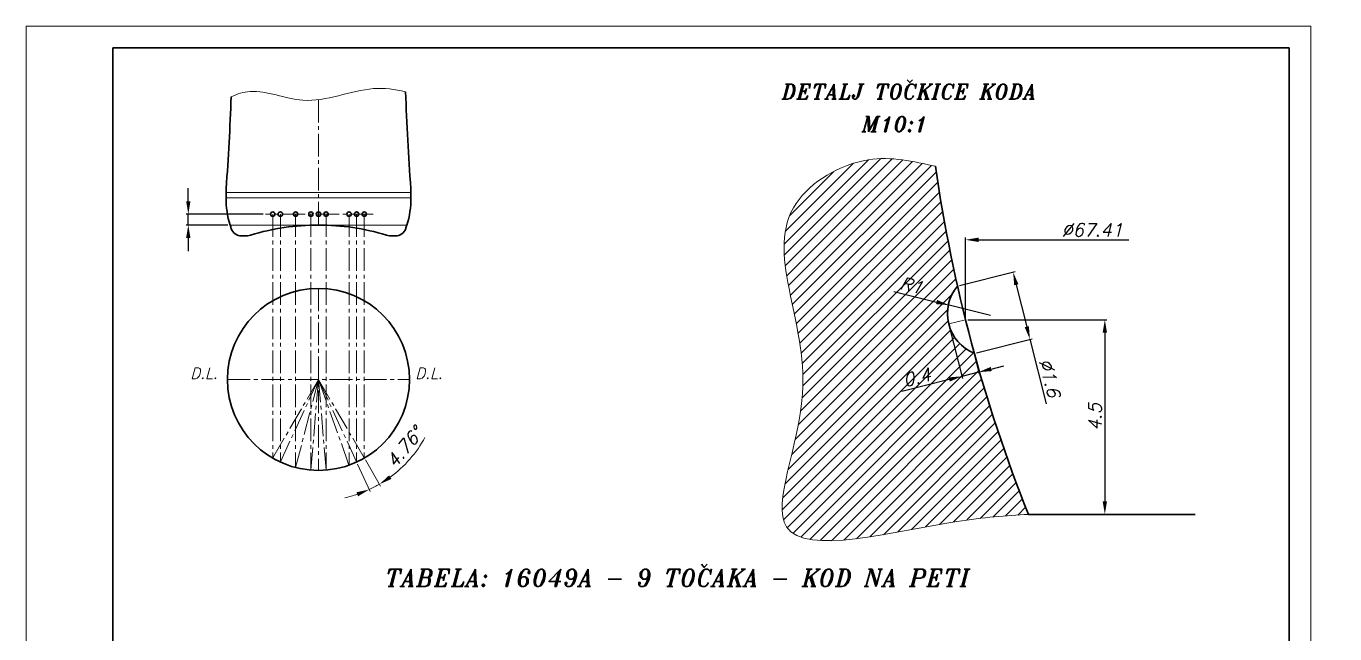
# Model space of a CAD drawing. Extents: x 62 to 616, y 19 to 439.
# Drawn here: x 62.2 to 364.8, y 298.5 to 439 of the extents above; entities that cross this region are included whole.
import ezdxf

# ---------------------------------------------------------------- set-up
doc = ezdxf.new("R2010")
doc.units = 0
doc.header["$LTSCALE"] = 7
doc.header["$MEASUREMENT"] = 0
doc.linetypes.add('CENTER2', pattern=[1.125, 0.75, -0.125, 0.125, -0.125])
doc.layers.get('0').update_dxf_attribs({"linetype": 'CONTINUOUS', "lineweight": 15})
for name, color, linetype, lineweight in [('1', 1, 'CENTER2', 15), ('3', 3, 'CONTINUOUS', 30), ('8', 252, 'CONTINUOUS', 15)]:
    doc.layers.add(name, color=color, linetype=linetype, lineweight=lineweight)
doc.styles.add('NEW', font='italict.shx', dxfattribs={"height": 3})
doc.dimstyles.get("Standard").update_dxf_attribs({"dimtxt": 3, "dimasz": 3, "dimexe": 0.5, "dimexo": 0.5, "dimgap": 0.8, "dimtad": 1, "dimdsep": 46, "dimtxsty": 'NEW', "dimcen": 0.09, "dimazin": 2, "dimtfac": 1, "dimtmove": 0, "dimatfit": 3, "dimfxl": 1, "dimtolj": 1, "dimtzin": 0, "dimarcsym": 0})

# ---------------------------------------------------------------- blocks, each defined once
blk = doc.blocks.new('*D4')
at = {"color": 0, "lineweight": -2, "transparency": 16777216}
for p, q in [((279.8815283072435, 371.0896773678224), (312.0847043575612, 371.0896773678224)), ((311.5847043575612, 368.0896773678224), (311.5847043575612, 329.0896773678224))]:
    blk.add_line(p, q, dxfattribs=at)
at = {"color": 0, "transparency": 16777216}
for points in [[(311.0847043575612, 368.0896773678224), (312.0847043575612, 368.0896773678224), (311.5847043575612, 371.0896773678224)], [(311.0847043575612, 329.0896773678224), (312.0847043575612, 329.0896773678224), (311.5847043575612, 326.0896773678224)]]:
    blk.add_solid(points, dxfattribs=at)
at = {"color": 0, "transparency": 16777216, "insert": (309.2847043575612, 348.5896773678224), "char_height": 3, "attachment_point": 5, "rotation": 90, "style": 'NEW'}
blk.add_mtext('\\A1;4.5', dxfattribs=at)
blk = doc.blocks.new('*D5')
at = {"color": 0, "lineweight": -2, "transparency": 16777216}
for p, q in [((278.0151013996357, 378.9942662292806), (290.874997271598, 382.208889138463)), ((291.1174550029455, 379.1771875950207), (293.54256199296, 369.4757002818826)), ((281.895272583659, 363.4718865282595), (294.7551684556213, 366.6865094374418)), ((294.2700940899644, 366.5652540879411), (298.0096742981679, 351.6052997041838))]:
    blk.add_line(p, q, dxfattribs=at)
at = {"color": 0, "transparency": 16777216}
for points in [[(291.6025293686024, 379.2984429445215), (290.6323806372886, 379.05593224552), (290.3899229059411, 382.0876337889622)], [(294.027636358617, 369.5969556313833), (293.0574876273031, 369.3544449323819), (294.2700940899644, 366.5652540879411)]]:
    blk.add_solid(points, dxfattribs=at)
at = {"color": 0, "transparency": 16777216, "insert": (298.8690987115529, 357.6513442776053), "char_height": 3, "attachment_point": 5, "rotation": 284.034771362528, "style": 'NEW'}
blk.add_mtext('\\A1;%%c1.6', dxfattribs=at)
blk = doc.blocks.new('*D6')
at = {"color": 0, "lineweight": -2, "transparency": 16777216}
for p, q in [((275.6221887314887, 369.6345602061594), (278.6519733943315, 357.5140980619596)), ((279.5027836567442, 370.6046030021655), (282.5325683195871, 358.4841408579657)), ((285.3217591640279, 359.6967473206271), (288.2322053579693, 360.4242794176316)), ((275.6202718508894, 357.2716403306121), (264.6437319194531, 354.527804993338)), ((282.4113129700864, 358.9692152236226), (278.5307180448308, 357.9991724276165))]:
    blk.add_line(p, q, dxfattribs=at)
at = {"color": 0, "transparency": 16777216}
for points in [[(285.2005038145271, 360.181821686284), (285.4430145135286, 359.2116729549701), (282.4113129700864, 358.9692152236226)], [(275.4990165013886, 357.7567146962689), (275.7415272003901, 356.7865659649551), (278.5307180448308, 357.9991724276165)]]:
    blk.add_solid(points, dxfattribs=at)
at = {"color": 0, "transparency": 16777216, "insert": (268.1190041804971, 357.7672986954946), "char_height": 3, "attachment_point": 5, "rotation": 14.034771362530257, "style": 'NEW'}
blk.add_mtext('\\A1;0.4', dxfattribs=at)
blk = doc.blocks.new('*D7')
at = {"color": 0, "lineweight": -2, "transparency": 16777216}
for p, q in [((279.3815283072435, 371.5896773678224), (279.3815283072435, 390.0676809125864)), ((282.3815283072435, 389.5676809125864), (317.0965431765011, 389.5676809125864))]:
    blk.add_line(p, q, dxfattribs=at)
at = {"color": 0, "transparency": 16777216}
blk.add_solid([(282.3815283072435, 390.0676809125864), (282.3815283072435, 389.0676809125864), (279.3815283072435, 389.5676809125864)], dxfattribs=at)
at = {"color": 0, "transparency": 16777216, "insert": (308.653686033644, 391.8676809125864), "char_height": 3, "attachment_point": 5, "style": 'NEW'}
blk.add_mtext('\\A1;%%c67.41', dxfattribs=at)
blk = doc.blocks.new('*D8')
at = {"color": 0, "lineweight": -2, "transparency": 16777216}
for p, q in [((99.69528641609884, 398.4979491953467), (99.69528641609884, 401.4979491953467)), ((117.0099054597768, 395.4979491953467), (99.19528641609884, 395.4979491953467)), ((99.69528641609884, 392.9779491953468), (99.69528641609884, 395.4979491953467)), ((108.8738316780092, 392.9779491953468), (99.19528641609884, 392.9779491953468)), ((99.69528641609884, 389.9779491953468), (99.69528641609884, 386.9779491953468))]:
    blk.add_line(p, q, dxfattribs=at)
at = {"color": 0, "transparency": 16777216}
for points in [[(99.19528641609884, 398.4979491953467), (100.1952864160988, 398.4979491953467), (99.69528641609884, 395.4979491953467)], [(99.19528641609884, 389.9779491953468), (100.1952864160988, 389.9779491953468), (99.69528641609884, 392.9779491953468)]]:
    blk.add_solid(points, dxfattribs=at)
blk = doc.blocks.new('*D9')
at = {"color": 0, "lineweight": -2, "transparency": 16777216}
for p, q in [((262.8188977551403, 377.6507287945994), (272.6861089890834, 375.1817003118919)), ((285.1710026912109, 372.0576607607684), (275.5963819653869, 374.4534756189585))]:
    blk.add_line(p, q, dxfattribs=at)
at = {"color": 0, "transparency": 16777216}
blk.add_solid([(272.8074797712389, 375.6667458079425), (272.5647382069278, 374.6966548158413), (275.5963819653869, 374.4534756189585)], dxfattribs=at)
at = {"color": 0, "transparency": 16777216, "insert": (266.8556724818757, 379.011536181545), "char_height": 3, "attachment_point": 5, "rotation": 345.9515936132448, "style": 'NEW'}
blk.add_mtext('\\A1;R1', dxfattribs=at)

msp = doc.modelspace()

# ---------------------------------------------------------------- hatches: boundary and pattern name
at = {"layer": '8'}
h = msp.add_hatch(dxfattribs=at)
h.set_pattern_fill('ANSI31', color=256, scale=15)
h.set_pattern_definition([(45, (0, 0), (-1.325825214724776, 1.325825214724777), [])])
edge = h.paths.add_edge_path()
edge.add_arc((285.073498274531, 372.5125144760991), 9.8671106641331, 139.8631170548317, 248.2064256702208, ccw=False)
edge.add_arc((619.4186586327405, 456.0896773678209), 350.4999999999984, 188.1241589883901, 192.7269081847551, ccw=False)
edge.add_spline(control_points=[(272.4362211989133, 406.5574846798426), (267.3237012966733, 407.717493706224), (255.7855848474745, 410.3354432662139), (228.2189342539772, 393.6722350917558), (249.9569770402207, 360.4697143578456), (226.4575219597072, 311.8480732877666), (271.2968401213697, 324.610190940375), (288.7445836001746, 325.7512884013709), (293.9186586327427, 326.0896773678201)], knot_values=[0, 0, 0, 0, 15.54587013550083, 35.08447171989327, 79.13316725532125, 110.0969950561644, 149.4937727862346, 166.1018378410872, 166.1018378410872, 166.1018378410872, 166.1018378410872], degree=3, periodic=0)
edge.add_arc((619.4186586327405, 456.0896773678213), 350.4999999999982, 195.3426345402971, 201.7710541093178, ccw=False)
h.paths.add_polyline_path([(262.8795393829608, 377.6870962659889), (269.7394685413904, 375.970566632646), (270.8318055807906, 380.3359760971011), (263.971876422361, 382.0525057304441)], flags=24)
h.paths.add_polyline_path([(264.6801138210687, 354.5884379648538), (272.6491926854321, 356.5804901352233), (271.5578945399254, 360.9461594261354), (263.5888156755619, 358.954107255766)], flags=24)

# ---------------------------------------------------------------- linework, layer by layer
for p, q in [((62.21581011634623, 438.9575609409422), (62.21581011634623, 18.95756094094224)), ((359.2158101163462, 438.9575609409422), (62.21581011634623, 438.9575609409422)), ((359.2158101163462, 18.95756094094224), (359.2158101163462, 438.9575609409422)), ((138.8248625163326, 337.7226972132978), (141.7519718521362, 331.3825265980935)), ((140.6307786839972, 338.6623961488829), (144.1433098869615, 332.6268467089519))]:
    msp.add_line(p, q)
for start, end in [(306.3345162219272, 331.4694631027224), (294.7816719430294, 300.1982807166778), (282.5092009325306, 288.64543643778)]:
    msp.add_arc((129.7952816780092, 357.2809290833873), 28.02524655827423, start, end)
msp.add_open_spline([(109.6098479077642, 422.657942061469), (111.0417428010444, 423.2857466876626), (116.3290986353855, 424.9137089886081), (127.6343959618245, 419.4403005986457), (139.5985684356346, 425.369694488966), (147.4738073537125, 424.3749359608565), (149.940314835648, 423.8006376864935)], degree=3, knots=[8.983172859077092, 8.983172859077092, 8.983172859077092, 8.983172859077092, 16.39338327201558, 36.00412539220769, 62.32618214977148, 74.34488790985651, 74.34488790985651, 74.34488790985651, 74.34488790985651])
msp.add_spline([(272.4362211989133, 406.5574846798426), (256.9644008675876, 408.0730221769157), (240.2289287119091, 397.9893262473404), (241.7055878919267, 353.9653889400197), (238.013939941883, 323.2224162878313), (277.3915209733099, 324.4521348027634), (293.9186586327427, 326.0896773678201)], degree=3)
for points in [[(146.6744667483466, 334.2865247335334), (146.1259341900992, 335.1226539296165), (143.8918128809735, 333.0589916568329)], [(138.5702725112038, 331.1911052982753), (138.9402390586085, 330.2620602219731), (141.5423910138128, 331.8364824023384)]]:
    msp.add_solid(points)
at = {"layer": '1'}
for p, q in [((129.7952816780092, 421.9732320793733), (129.7952816780092, 392.9779491953468)), ((142.4448768391312, 395.4979491953468), (117.5099054597768, 395.4979491953467)), ((119.2112816780093, 395.4979491953468), (119.2112816780093, 339.0945410967639)), ((120.9752816780093, 395.4979491953468), (120.9752816780093, 338.1766530175428)), ((124.5032816780093, 395.4979491953468), (124.5032816780093, 336.9152594405791)), ((128.0312816780093, 395.4979491953468), (128.0312816780093, 336.312999571869)), ((131.5592816780092, 395.4979491953468), (131.5592816780092, 336.312999571869)), ((136.8512816780092, 395.4979491953468), (136.8512816780092, 337.4572405265117)), ((138.6152816780092, 395.4979491953468), (138.6152816780092, 338.1766530175428)), ((140.3792816780092, 395.4979491953468), (140.3792816780092, 339.0945410967639)), ((129.7952816780093, 378.3229290833873), (129.7952816780093, 336.2389290833873)), ((279.3815283072435, 371.0896773678224), (275.500933381988, 370.1196345718163)), ((108.7532816780093, 357.2809290833873), (150.8372816780093, 357.2809290833873)), ((129.7952816780093, 357.2809290833873), (119.2112816780093, 339.0945410967639)), ((129.7952816780093, 357.2809290833873), (120.9752816780093, 338.1766530175428)), ((129.7952816780093, 357.2809290833873), (124.5032816780093, 336.9152594405791)), ((129.7952816780093, 357.2809290833873), (128.0312816780093, 336.312999571869)), ((129.7952816780093, 357.2809290833873), (140.3792816780092, 339.0945410967639)), ((129.7952816780093, 357.2809290833873), (138.6152816780092, 338.1766530175428)), ((129.7952816780093, 357.2809290833873), (136.8512816780092, 337.4572405265117)), ((129.7952816780093, 357.2809290833873), (131.5592816780092, 336.312999571869))]:
    msp.add_line(p, q, dxfattribs=at)
at = {"layer": '3'}
for p, q in [((82.21581011634623, 433.9575609409422), (82.21581011634623, 23.95756094094224)), ((354.2158101163462, 433.9575609409422), (82.21581011634623, 433.9575609409423)), ((354.2158101163462, 23.95756094094224), (354.2158101163462, 433.9575609409422)), ((108.4225316780092, 400.5379491953468), (108.4225316780092, 399.2779491953468)), ((151.1680316780092, 400.5379491953468), (151.1680316780092, 399.2779491953468)), ((109.3738316780092, 392.9779491953468), (109.3423316780092, 392.9779491953468)), ((112.0187091189695, 390.4579491953468), (112.6487091189695, 390.4579491953468)), ((147.5718542370489, 390.4579491953468), (146.9418542370489, 390.4579491953468)), ((150.2167316780091, 392.9779491953468), (150.2482316780091, 392.9779491953468)), ((332.4521752359481, 326.0896773678223), (293.9186586327418, 326.0896773678224))]:
    msp.add_line(p, q, dxfattribs=at)
for centre, radius in [((119.2112816780093, 395.4979491953468), 0.504), ((120.9752816780093, 395.4979491953468), 0.504), ((124.5032816780093, 395.4979491953468), 0.504), ((128.0312816780093, 395.4979491953468), 0.504), ((129.7952816780092, 395.4979491953468), 0.504), ((131.5592816780092, 395.4979491953468), 0.504), ((136.8512816780092, 395.4979491953468), 0.504), ((138.6152816780092, 395.4979491953468), 0.504), ((140.3792816780092, 395.4979491953468), 0.504), ((129.7952816780093, 357.2809290833873), 21.042)]:
    msp.add_circle(centre, radius, dxfattribs=at)
for centre, radius, start, end in [((737.6665316780097, 444.0079491953468), 588.0735000000006, 181.9691783899499, 184.1500527228346), ((-478.0759683219914, 444.0079491953468), 588.0735000000006, 355.8499472771654, 357.9194196265516), ((619.4186586327405, 456.0896773678215), 350.4999999999984, 188.1241589883902, 201.7710541093174), ((121.0225316780092, 400.5379491953468), 12.6, 175.8499472771654, 180), ((138.5680316780091, 400.5379491953468), 12.6, 0, 4.150052722834614), ((130.4577741437621, 399.2779491953468), 22.03524246575289, 180, 196.6129903693611), ((129.1327892122563, 399.2779491953468), 22.03524246575289, 343.3870096306389, 0), ((130.5046740653822, 399.2779491953468), 22.05, 196.6015495990199, 198.8190633689874), ((112.0187091189695, 392.9779491953468), 2.52, 198.8190633689874, 270), ((112.6487091189695, 395.4979491953468), 5.04, 270, 286.7216013309149), ((129.7952816780092, 338.423633615503), 54.55431557984375, 90, 106.7216013309149), ((129.7952816780092, 338.423633615503), 54.55431557984375, 73.27839866908508, 90), ((146.9418542370489, 395.4979491953468), 5.04, 253.2783986690851, 270), ((147.5718542370489, 392.9779491953468), 2.52, 270, 341.1809366310125), ((129.0858892906361, 399.2779491953468), 22.05, 341.1809366310125, 343.3984504009802), ((285.0734982745298, 372.5125144760996), 9.86711066413308, 139.8631170548281, 248.2064256702276)]:
    msp.add_arc(centre, radius, start, end, dxfattribs=at)
at = {"layer": '8'}
for p, q in [((129.7952816780092, 400.5379491953468), (108.4225316780092, 400.5379491953468)), ((129.7952816780092, 400.5379491953468), (151.1680316780092, 400.5379491953468)), ((129.7952816780092, 399.2779491953468), (108.4225316780092, 399.2779491953468)), ((129.7952816780092, 399.2779491953468), (151.1680316780092, 399.2779491953468)), ((109.3738316780092, 392.9779491953468), (129.7952816780093, 392.9779491953468)), ((150.2167316780094, 392.9779491953468), (129.7952816780093, 392.9779491953468))]:
    msp.add_line(p, q, dxfattribs=at)

# ---------------------------------------------------------------- texts
at = {"style": 'NEW'}
for s, height, p in [('DETALJ TOČKICE KODA', 3.5, (236.8908158530649, 422.0634066300224)), ('M10:1', 3.5, (255.4234094680255, 414.5612357711209)), ('D.L.', 2.52, (100.1861463619937, 357.447878430089)), ('D.L.', 2.52, (152.203662303054, 357.447878430089)), ('TABELA: 16049A - 9 TOČAKA - KOD NA PETI', 4, (145.189532527525, 309.3983034720532))]:
    msp.add_text(s, height=height, dxfattribs=at).set_placement(p)
msp.add_text('4.76°', height=3, rotation=50.09213255709094, dxfattribs=at).set_placement((147.455550466641, 336.578350075761))

# ---------------------------------------------------------------- dimensions: what is measured, and where the dimension line sits
dim = msp.add_linear_dim(base=(99.69528641609884, 395.4979491953467), p1=(109.3738316780092, 392.9779491953468), p2=(117.5099054597768, 395.4979491953467), angle=90, text=' ', dimstyle='Standard')
dim.commit()
dim.dimension.update_dxf_attribs({"geometry": '*D8', "text_midpoint": (99.69528641609878, 394.2379491953467)})
dim = msp.add_linear_dim(base=(616.4186586327423, 389.5676809125864), p1=(279.3815283072435, 371.0896773678224), p2=(616.4186586327423, 326.0896773678215), dimstyle='Standard', override={"dimlfac": 0.2, "dimpost": '%%c<>', "dimse2": 1, "dimsd2": 1})
dim.commit()
dim.dimension.update_dxf_attribs({"geometry": '*D7', "text_midpoint": (308.653686033644, 389.5676809125864), "dimtype": 160})
dim = msp.add_radius_dim(center=(285.1710026912109, 372.0576607607684), mpoint=(275.5963819653869, 374.4534756189585), dimstyle='Standard', override={"dimdec": 1, "dimlfac": 0.1, "dimtol": 0, "dimlim": 0, "dimtp": 0, "dimtm": 0, "dimtfac": 1, "dimtdec": 2, "dimtolj": 1, "dimtzin": 0})
dim.commit()
dim.dimension.update_dxf_attribs({"geometry": '*D9', "text_midpoint": (266.8556724818757, 379.011536181545)})
dim = msp.add_linear_dim(base=(294.2700940899644, 366.5652540879411), p1=(277.5300270339787, 378.8730108797799), p2=(281.4101982180021, 363.3506311787588), angle=284.03477136252843, dimstyle='Standard', override={"dimdec": 1, "dimlfac": 0.1, "dimpost": '%%c<>'})
dim.commit()
dim.dimension.update_dxf_attribs({"geometry": '*D5', "text_midpoint": (296.637756629531, 357.093569669902), "dimtype": 161})
dim = msp.add_aligned_dim(p1=(279.3815283072435, 371.0896773678224), p2=(275.500933381988, 370.1196345718163), distance=12.49340616854258, dimstyle='Standard', override={"dimlfac": 0.1})
dim.commit()
dim.dimension.update_dxf_attribs({"geometry": '*D6', "text_midpoint": (268.1190041804971, 357.7672986954946)})
dim = msp.add_linear_dim(base=(311.5847043575612, 326.0896773678224), p1=(279.3815283072435, 371.0896773678224), p2=(311.5847043575612, 326.0896773678224), angle=90, dimstyle='Standard', override={"dimdec": 1, "dimlfac": 0.1})
dim.commit()
dim.dimension.update_dxf_attribs({"geometry": '*D4', "text_midpoint": (309.2847043575612, 348.5896773678224)})

doc.saveas('drawing.dxf')
